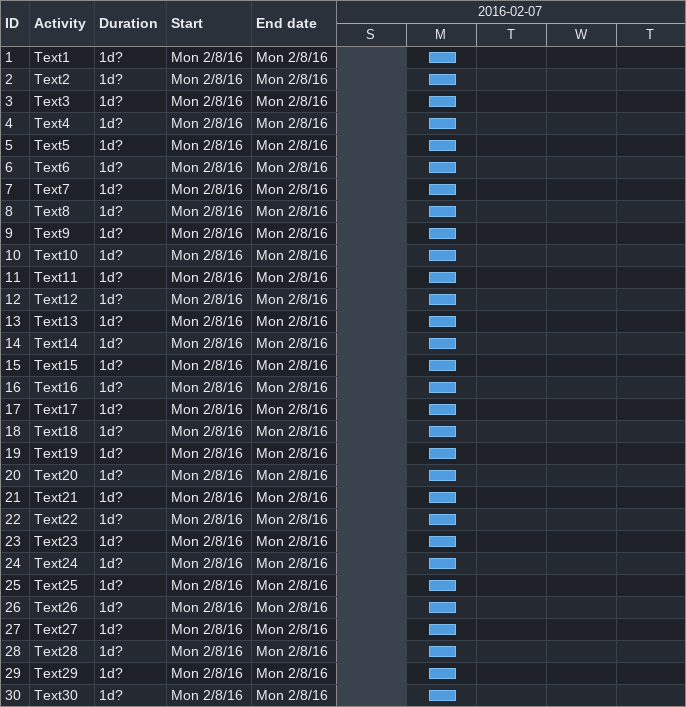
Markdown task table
| ID | Task | Duration | Start | Finish |
|---|---|---|---|---|
| 1 | Text1 | 1d? | 2016-02-08 | 2016-02-08 |
| 2 | Text2 | 1d? | 2016-02-08 | 2016-02-08 |
| 3 | Text3 | 1d? | 2016-02-08 | 2016-02-08 |
| 4 | Text4 | 1d? | 2016-02-08 | 2016-02-08 |
| 5 | Text5 | 1d? | 2016-02-08 | 2016-02-08 |
| 6 | Text6 | 1d? | 2016-02-08 | 2016-02-08 |
| 7 | Text7 | 1d? | 2016-02-08 | 2016-02-08 |
| 8 | Text8 | 1d? | 2016-02-08 | 2016-02-08 |
| 9 | Text9 | 1d? | 2016-02-08 | 2016-02-08 |
| 10 | Text10 | 1d? | 2016-02-08 | 2016-02-08 |
| 11 | Text11 | 1d? | 2016-02-08 | 2016-02-08 |
| 12 | Text12 | 1d? | 2016-02-08 | 2016-02-08 |
| 13 | Text13 | 1d? | 2016-02-08 | 2016-02-08 |
| 14 | Text14 | 1d? | 2016-02-08 | 2016-02-08 |
| 15 | Text15 | 1d? | 2016-02-08 | 2016-02-08 |
| 16 | Text16 | 1d? | 2016-02-08 | 2016-02-08 |
| 17 | Text17 | 1d? | 2016-02-08 | 2016-02-08 |
| 18 | Text18 | 1d? | 2016-02-08 | 2016-02-08 |
| 19 | Text19 | 1d? | 2016-02-08 | 2016-02-08 |
| 20 | Text20 | 1d? | 2016-02-08 | 2016-02-08 |
| 21 | Text21 | 1d? | 2016-02-08 | 2016-02-08 |
| 22 | Text22 | 1d? | 2016-02-08 | 2016-02-08 |
| 23 | Text23 | 1d? | 2016-02-08 | 2016-02-08 |
| 24 | Text24 | 1d? | 2016-02-08 | 2016-02-08 |
| 25 | Text25 | 1d? | 2016-02-08 | 2016-02-08 |
| 26 | Text26 | 1d? | 2016-02-08 | 2016-02-08 |
| 27 | Text27 | 1d? | 2016-02-08 | 2016-02-08 |
| 28 | Text28 | 1d? | 2016-02-08 | 2016-02-08 |
| 29 | Text29 | 1d? | 2016-02-08 | 2016-02-08 |
| 30 | Text30 | 1d? | 2016-02-08 | 2016-02-08 |
